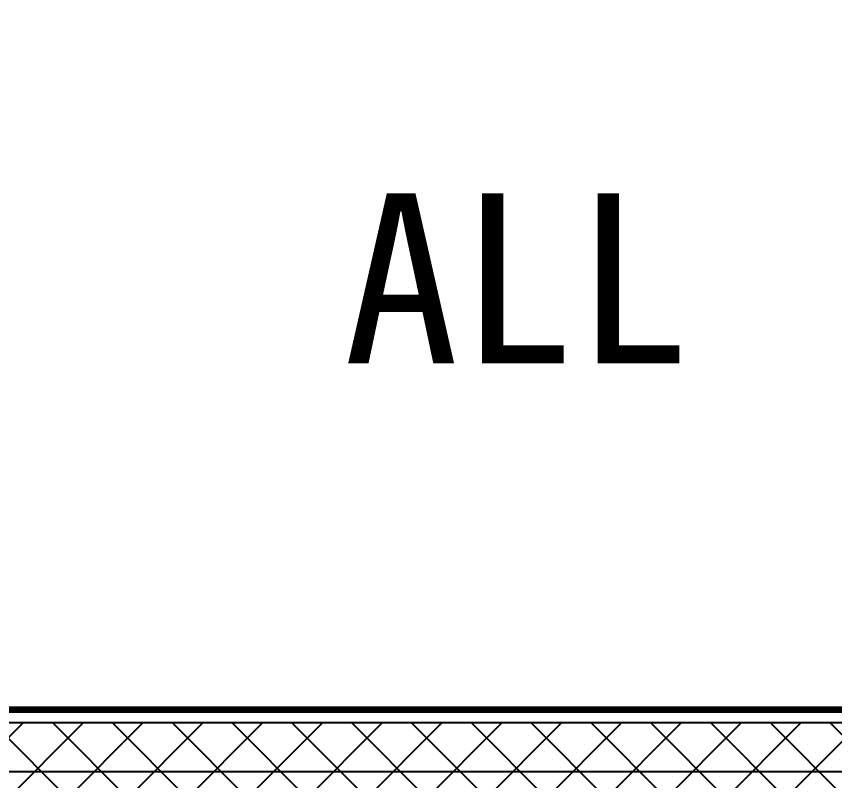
# Model space of a CAD drawing. Header units: millimetres. Extents: x -14728 to -14345, y -1653 to -1382.
# Drawn here: x -14641.67 to -14623.25, y -1498.79 to -1481.58 of the extents above; entities that cross this region are included whole.
import ezdxf

# ---------------------------------------------------------------- set-up
doc = ezdxf.new("R2010")
doc.units = ezdxf.units.MM
doc.layers.add('lcd', color=4, linetype='Continuous')
doc.layers.add('T-SHADING黑白双面胶', color=5, linetype='Continuous')
doc.styles.add('宋体', font='SimSun.ttf')

# ---------------------------------------------------------------- blocks, each defined once
blk = doc.blocks.new('BL20260327')
at = {"layer": 'T-SHADING黑白双面胶', "ltscale": 0.2}
h = blk.add_hatch(dxfattribs=at)
h.set_pattern_fill('ANSI37,_O', color=256, scale=0.3)
h.set_pattern_definition([(45, (-15383.404, 139.4954), (-0.6735192, 0.6735192), []), (135, (-15383.404, 139.4954), (-0.6735192, -0.6735192), [])])
h.paths.add_polyline_path([(-14838.024, -1518.565), (-14838.024, -1448.745), (-14889.624, -1448.745), (-14889.624, -1518.565)])
h.paths.add_polyline_path([(-14839.224, -1515.345), (-14888.424, -1515.345), (-14888.424, -1449.945), (-14839.224, -1449.945)], flags=16)
at = {"layer": 'T-SHADING黑白双面胶'}
blk.add_lwpolyline([(-14888.424, -1449.945), (-14839.224, -1449.945), (-14839.224, -1515.345), (-14888.424, -1515.345)], close=True, dxfattribs=at)
blk = doc.blocks.new('zw$6EA4')
at = {"color": 6}
blk.add_line((25.6, -33.8), (-25.6, -33.8), dxfattribs=at)
at = {"layer": 'lcd', "color": 4, "linetype": 'Continuous', "lineweight": 100}
blk.add_lwpolyline([(-24.3, -32.4), (24.3, -32.4), (24.3, 32.4), (-24.3, 32.4)], close=True, dxfattribs=at)
at = {"color": 4, "insert": (0, -19.50026), "char_height": 3.828777, "width": 25.4268865, "attachment_point": 5, "style": '宋体'}
blk.add_mtext('\\P ALL ', dxfattribs=at)

msp = doc.modelspace()

# ---------------------------------------------------------------- block references
msp.add_blockref('BL20260327', (232.119, 17.858))
at = {"color": 4}
msp.add_blockref('zw$6EA4', (-14631.705, -1464.786), dxfattribs=at)

doc.saveas('drawing.dxf')
